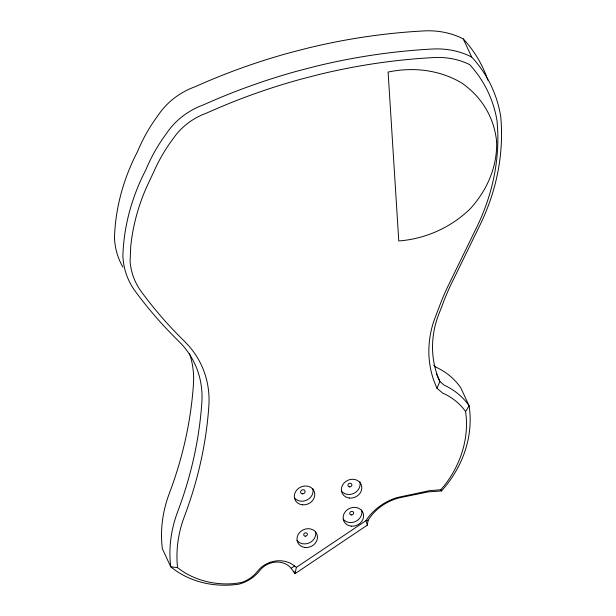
<?xml version="1.0" encoding="UTF-8"?>
<svg xmlns="http://www.w3.org/2000/svg" width="616" height="616" viewBox="0 0 616 616"><rect width="100%" height="100%" fill="white"/><g stroke="black" fill="none" stroke-linecap="round" stroke-linejoin="round"><path stroke-width="0.92" d="M189.566 353.692A99.053 87.049 -24.9 0 1 193.439 384.438A434.465 381.812 -24.9 0 1 169.331 493.393A136.074 119.589 -24.9 0 0 162.331 548.679L170.732 566.782A90.267 79.325 -24.9 0 0 238.893 584.145A34.681 30.477 -24.9 0 0 259.783 570.532A19.851 17.448 -24.9 0 1 291.183 568.314L294.987 573.704L367.321 525.14L368.099 520.281A46.439 40.81 -24.9 0 1 400.546 497.566L428.266 491.891L441.549 490.952A114.638 100.747 -24.9 0 0 469.107 405.798L460.699 387.695A73.019 64.172 -24.9 0 0 435.828 367.105L433.664 365.273M296.365 567.39L294.556 565.996A25.325 22.261 -24.9 0 0 260.044 568.429L255.994 573.042A29.222 25.68 -24.9 0 1 241.487 582.49L234.357 583.598A84.808 74.528 -24.9 0 1 180.496 569.877L177.547 567.629L177.285 565.003A130.623 114.792 -24.9 0 1 182.898 520.666L184.477 516.247A439.87 386.563 -24.9 0 0 208.855 405.944A104.466 91.807 -24.9 0 0 188.511 345.553L184.461 341.287A505.913 444.606 -24.9 0 1 141.372 291.738A76.253 67.013 -24.9 0 1 130.099 261.9L130.684 247.031A217.795 191.399 -24.9 0 1 146.793 186.679L153.869 171.625A166.335 146.177 -24.9 0 1 172.572 139.47L175.475 135.451A62.347 54.793 -24.9 0 1 202.117 114.861L206.945 112.928A572.641 503.249 -24.9 0 1 299.63 79.533L318.618 74.598A571.964 502.648 -24.9 0 1 434.057 57.55A72.827 63.995 -24.9 0 1 467.69 63.679L469.685 64.642L472.742 68.099A140.802 123.739 -24.9 0 1 496.103 115.87L497.073 121.029L497.72 130.761A228.929 201.186 -24.9 0 1 475.745 229.221L448.017 286.132A239.647 210.603 -24.9 0 0 440.579 303.288L433.695 321.49A110.557 97.159 -24.9 0 0 434.318 381.866L436.952 388.242L442.534 392.977L445.499 394.409A67.567 59.375 -24.9 0 1 464.741 410.333L465.596 411.511L466.266 417.54A109.178 95.95 -24.9 0 1 444.19 485.785L440.84 489.766L429.575 490.652L397.035 497.582A51.906 45.615 -24.9 0 0 367.683 518.133L365.958 520.674L296.365 567.39L294.987 573.704L293.809 571.163M436.952 388.242L439.901 381.535A105.097 92.362 -24.9 0 1 439.2 313.144L441.818 306.575A234.527 206.106 -24.9 0 1 451.197 284.099L478.886 227.289A234.388 205.983 -24.9 0 0 500.708 116.37A146.254 128.536 -24.9 0 0 471.687 57.026L463.278 38.923A78.263 68.776 -24.9 0 0 424.208 30.908A577.462 507.484 -24.9 0 0 307.654 48.125L288.481 53.107A577.462 507.484 -24.9 0 0 195.079 86.748A67.806 59.59 -24.9 0 0 158.127 115.308A171.641 150.835 -24.9 0 0 137.507 151.628A223.254 196.196 -24.9 0 0 114.476 237.892A81.659 71.764 -24.9 0 0 122.884 267.082M465.596 411.511L469.107 405.798A73.019 64.172 -24.9 0 0 444.236 385.216L439.901 381.535L436.297 373.781M291.183 568.314L294.556 565.996M368.099 520.281L365.958 520.674L367.321 525.14M177.547 567.629L170.732 566.782A136.074 119.589 -24.9 0 1 177.739 511.503A434.465 381.812 -24.9 0 0 201.84 402.548A99.053 87.049 -24.9 0 0 178.655 341.149A511.141 449.195 -24.9 0 1 135.15 291.106A81.659 71.764 -24.9 0 1 122.884 255.994A223.254 196.196 -24.9 0 1 145.915 169.731A171.641 150.835 -24.9 0 1 166.536 133.41A67.806 59.59 -24.9 0 1 203.48 104.859A577.462 507.484 -24.9 0 1 296.889 71.21L316.062 66.228A577.462 507.484 -24.9 0 1 432.609 49.018A78.263 68.776 -24.9 0 1 471.687 57.026M440.84 489.766L441.549 490.952M361.654 510.087A10.457 9.194 -24.9 0 1 355.732 521.405A10.457 9.194 -24.9 0 1 343.12 519.08M359.875 481.997A10.457 9.194 -24.9 0 1 353.961 493.308A10.457 9.194 -24.9 0 1 341.341 490.983M463.278 38.923A146.254 128.536 -24.9 0 1 486.609 76.684M486.925 77.554A146.254 128.536 -24.9 0 1 487.841 80.188M312.828 488.742A10.457 9.194 -24.9 0 1 306.914 500.053A10.457 9.194 -24.9 0 1 294.294 497.728M315.523 531.423A10.457 9.194 -24.9 0 1 309.609 542.735A10.457 9.194 -24.9 0 1 296.989 540.409M496.642 141.726C497.351 167.052 486.809 190.952 469.708 209.325C450.404 227.735 425.371 238.931 398.775 240.956L388.103 72.064C413.151 66.759 439.531 69.808 461.723 82.983C481.72 96.866 494.194 117.44 496.642 141.726M351.282 526.149A10.457 9.194 -24.9 0 0 363.094 512.951A10.457 9.194 -24.9 0 0 345.715 511.226A10.457 9.194 -24.9 0 0 351.282 526.149M351.289 514.945A1.994 1.756 -24.9 0 0 353.538 512.42A1.994 1.756 -24.9 0 0 350.219 512.088A1.994 1.756 -24.9 0 0 351.289 514.945M349.511 498.059A10.457 9.194 -24.9 0 0 361.315 484.854A10.457 9.194 -24.9 0 0 343.944 483.129A10.457 9.194 -24.9 0 0 349.511 498.059M305.182 536.166A1.879 1.648 -24.9 0 0 307.299 533.795A1.879 1.648 -24.9 0 0 304.181 533.487A1.879 1.648 -24.9 0 0 305.182 536.166M305.159 547.478A10.457 9.194 -24.9 0 0 316.963 534.28A10.457 9.194 -24.9 0 0 299.592 532.555A10.457 9.194 -24.9 0 0 305.159 547.478M302.464 504.797A10.457 9.194 -24.9 0 0 314.268 491.599A10.457 9.194 -24.9 0 0 296.889 489.874A10.457 9.194 -24.9 0 0 302.464 504.797M349.503 486.886A2.04 1.794 -24.9 0 0 351.805 484.315A2.04 1.794 -24.9 0 0 348.417 483.976A2.04 1.794 -24.9 0 0 349.503 486.886M302.402 493.863A2.295 2.017 -24.9 0 0 304.997 490.96A2.295 2.017 -24.9 0 0 301.178 490.582A2.295 2.017 -24.9 0 0 302.402 493.863"/></g></svg>
